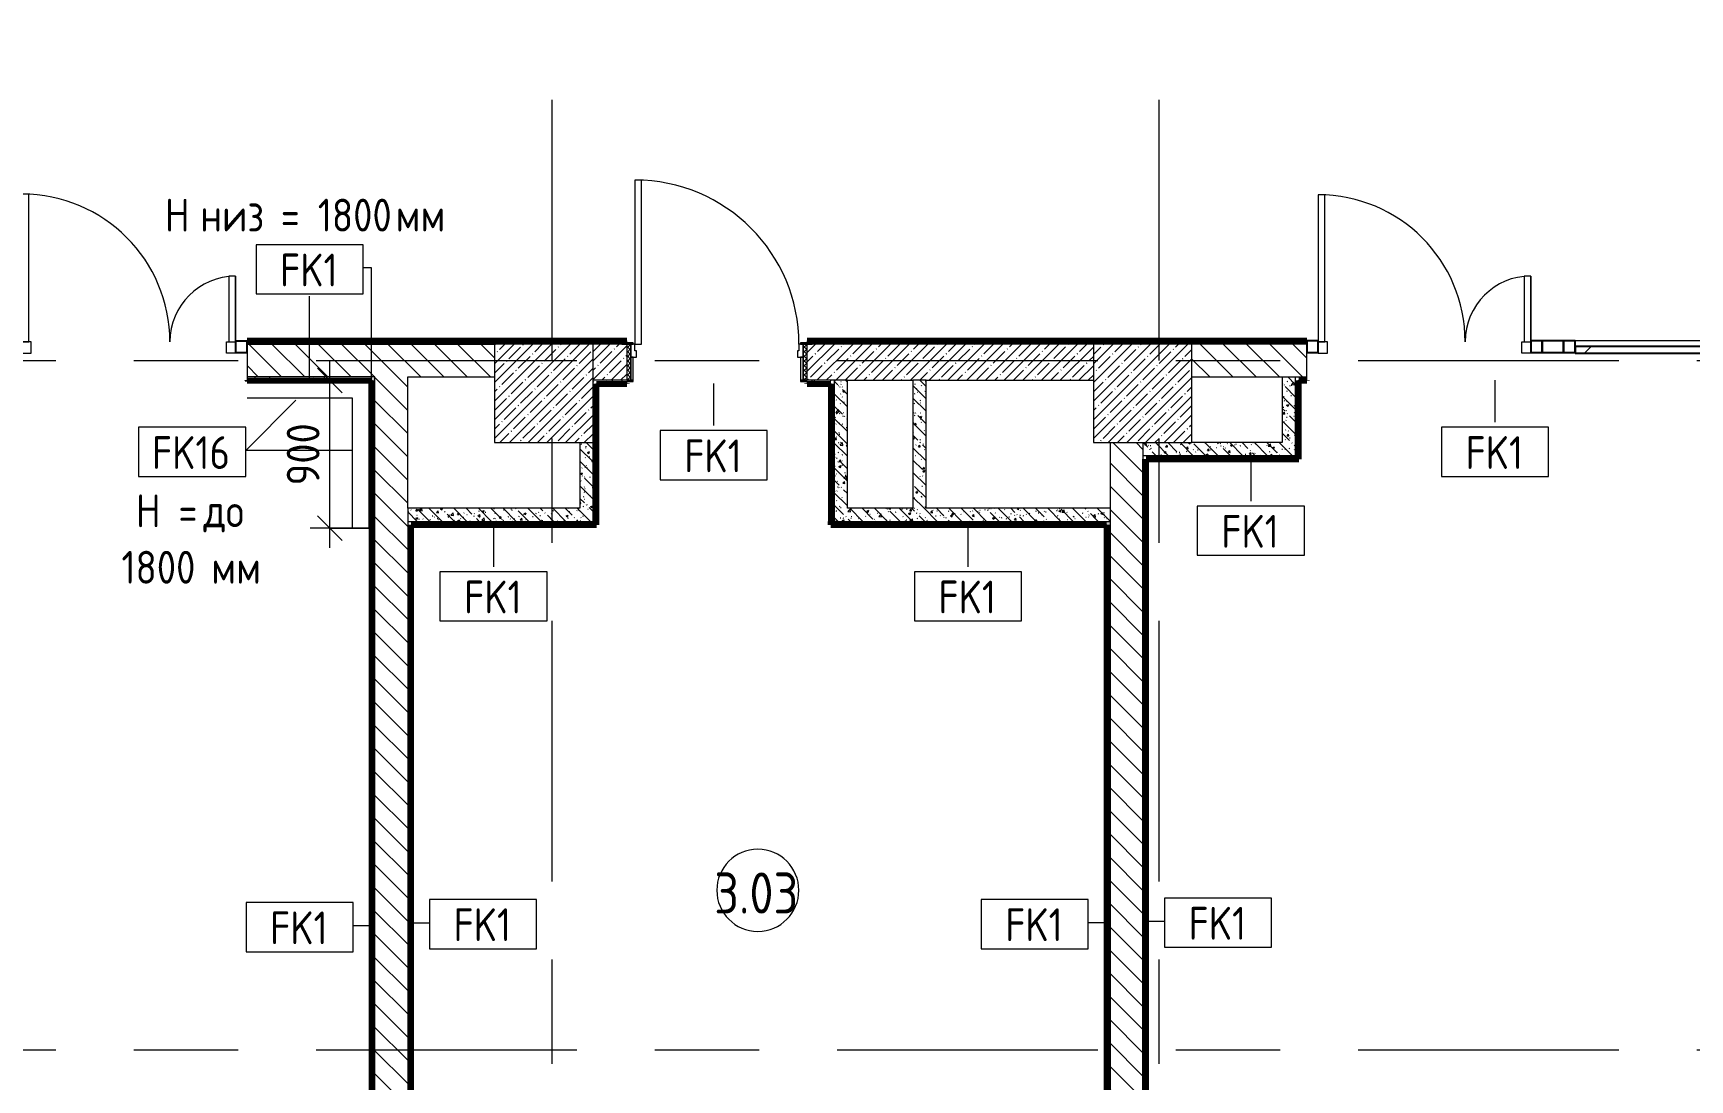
# Model space of a CAD drawing. Header units: millimetres. Extents: x -5426 to 189269, y -8553 to 29000.
# Drawn here: x 22747 to 32844, y 3417 to 9795 of the extents above; entities that cross this region are included whole.
import ezdxf

# ---------------------------------------------------------------- set-up
doc = ezdxf.new("R2010")
doc.units = ezdxf.units.MM
doc.linetypes.add('Осевая', pattern=[3175, 635, -476.25, 1587.5, -476.25])
for name, color, linetype, lineweight in [('A-ANNO-DIMS', 7, 'Continuous', 9), ('A-ANNO-DIMS-100', 7, 'Continuous', 9), ('A-AREA-IDEN', 7, 'Continuous', 9), ('A-DETL-2', 7, 'Continuous', 13), ('A-DETL-GENF', 7, 'Continuous', 9), ('A-DOOR', 7, 'Continuous', 9), ('A-DOOR-1', 7, 'Continuous', 13), ('A-DOOR-FRAM', 7, 'Continuous', 13), ('A-DOOR-FRAM-1', 7, 'Continuous', 9), ('A-GLAZ-CURT', 7, 'Continuous', 9), ('A-GLAZ-CURT-1', 7, 'Continuous', 25), ('A-GLAZ-CWMG', 7, 'Continuous', 9), ('A-GLAZ-CWMG-1', 7, 'Continuous', 25), ('A-WALL', 7, 'Continuous', 9), ('A-WALL-IDEN', 7, 'Continuous', 9), ('I-WALL', 7, 'Continuous', 9), ('S-COLS', 7, 'Continuous', 9), ('Оси-2', 7, 'Осевая', 9)]:
    doc.layers.add(name, color=color, linetype=linetype, lineweight=lineweight)
for name, color, linetype, lineweight, true_color in [('A-WALL-3', 7, 'Continuous', 9, 0xff80c0), ('G-ANNO-TEXT-1', 7, 'Continuous', 9, 0x3c3c3c), ('I-WALL-18', 1, 'Continuous', 53, 0xff0000), ('I-WALL-2', 1, 'Continuous', 9, 0xff0000), ('I-WALL-3', 7, 'Continuous', 9, 0xc0c0c0), ('I-WALL-6', 7, 'Continuous', 80, 0xff80c0)]:
    doc.layers.add(name, color=color, linetype=linetype, lineweight=lineweight, true_color=true_color)
doc.styles.add('GOST Common', font='GOST_Common.ttf', dxfattribs={"width": 0.9, "height": 250})
doc.styles.add('GOST Common_1', font='GOST_Common.ttf', dxfattribs={"width": 0.9, "height": 200})
doc.styles.add('ISOCPEUR_1', font='isocpeur.ttf', dxfattribs={"width": 0.9, "height": 200})
doc.dimstyles.new('ISO-2_0_0_9К_Средний_округл2', dxfattribs={"dimscale": 304.8, "dimtxt": 199.196235, "dimasz": 0.492126, "dimexe": 0.393701, "dimexo": 0, "dimgap": 0, "dimtad": 1, "dimdec": 0, "dimrnd": 10, "dimzin": 0, "dimdsep": 46, "dimtxsty": 'ISOCPEUR_1', "dimblk1": 'OBLIQUE', "dimblk2": 'OBLIQUE', "dimsah": 1, "dimcen": 0.09, "dimdle": 0.393701, "dimazin": 0, "dimtfac": 1, "dimtdec": 4, "dimtix": 1, "dimtmove": 0, "dimatfit": 3, "dimfxl": 1, "dimtvp": 1, "dimtolj": 1, "dimtzin": 0, "dimarcsym": 2})
pattern_1 = [(135, (0, 0), (-70.71068, -70.71068), [])]
pattern_2 = [(135, (0, 0), (-75.43415, -75.43415), [106.68, -17.78, 3.556, -17.78]), (135, (0, 75.39), (-75.43415, -75.43415), []), (50, (0, 0), (127.5292, -11.15758), [13.335, -146.685]), (355, (0, 0), (-24.66966, 133.74), [10.668, -117.348]), (100.451, (10.63, -0.93), (102.85973, 122.5818), [11.333, -124.663]), (46.184, (0, 35.56), (189.75516, -29.4304), [20.003, -220.028]), (96.636, (15.81, 33.1), (166.1822, 173.1996), [17, -186.995]), (351.184, (0, 35.56), (166.1839, 173.1976), [16.002, -176.022]), (21, (17.78, 26.67), (106.13027, -71.58603), [13.335, -146.685]), (326, (17.78, 26.67), (43.2619, 128.93175), [10.668, -117.348]), (71.451, (26.62, 20.7), (149.39198, 57.34505), [11.333, -124.663]), (37.5, (0, 0), (2.16223, 59.18836), [3.353, -112.573, 3.353, -115.773, -117.792]), (37.5, (0, 0), (2.16223, 59.18836), [-235.052, 3.353, -114.44]), (7.5, (0, 0), (46.77386, 70.12615), [3.353, -64.567, 3.353, -109.906, -44.894]), (7.5, (0, 0), (46.77386, 70.12615), [-181.178, 3.353, -41.542]), (327.5, (-39.65, 0), (94.91367, -4.01009), [3.353, -41.097, 3.353, -135.331, -184.023]), (327.5, (-39.65, 0), (94.91367, -4.01009), [-183.134, 3.353, -180.67]), (317.5, (-57.43, 0), (103.69057, 17.79882), [3.353, -54.432, 3.353, -88.748, -130.683]), (317.5, (-57.43, 0), (103.69057, 17.79882), [-149.885, 3.353, -127.33])]
pattern_3 = [(0, (0, 0), (121.92, 30.48), [10.058, -81.382, 10.058, -81.382, -487.68]), (0, (0, 0), (121.92, 30.48), [-182.88, 10.058, -172.822, 10.058, -81.382, -213.36]), (0, (0, 0), (121.92, 30.48), [-457.2, 10.058, -50.902, 10.058, -142.342]), (120, (45.72, 15.24), (-87.356454, 90.345817), [10.058, -81.382, 10.058, -81.382, -487.68]), (120, (45.72, 15.24), (-87.356454, 90.345817), [-182.88, 10.058, -172.822, 10.058, -81.382, -213.36]), (120, (45.72, 15.24), (-87.356454, 90.345817), [-457.2, 10.058, -50.902, 10.058, -142.342]), (240, (60.96, 76.2), (-34.563546, -120.825817), [10.058, -81.382, 10.058, -81.382, -487.68]), (240, (60.96, 76.2), (-34.563546, -120.825817), [-182.88, 10.058, -172.822, 10.058, -81.382, -213.36]), (240, (60.96, 76.2), (-34.563546, -120.825817), [-457.2, 10.058, -50.902, 10.058, -142.342])]

# ---------------------------------------------------------------- blocks, each defined once
blk = doc.blocks.new('BSC_Колонна _Прямоугольная - 600х600-23286269-План отделки стен 3 этажа в осях 1-12')
at = {"layer": 'S-COLS'}
h = blk.add_hatch(dxfattribs=at)
h.set_pattern_fill('FP_1', color=256, style=0, pattern_type=2)
h.set_pattern_definition([(45, (-29509.74, -7600), (-57.02463, 57.02463), []), (45, (-29452.72, -7600), (-57.02463, 57.02463), [100.806, -20.161, 3.353, -16.808])])
h.paths.add_polyline_path([(-300, -300), (300, -300), (300, 300), (-300, 300)])
for p, q in [((300, 300), (-300, 300)), ((-300, 300), (-300, -300)), ((300, -300), (300, 300)), ((-300, -300), (300, -300))]:
    blk.add_line(p, q, dxfattribs=at)
blk = doc.blocks.new('BSC_Колонна _Прямоугольная - 600х600-V5-План отделки стен 3 этажа в осях 1-12')
at = {"layer": 'S-COLS'}
h = blk.add_hatch(dxfattribs=at)
h.set_pattern_fill('FP_7', color=256, style=0, pattern_type=2)
h.set_pattern_definition([(45, (-25860, -7600), (-57.02463, 57.02463), []), (45, (-25802.975, -7600), (-57.02463, 57.02463), [100.806, -20.161, 3.353, -16.808])])
h.paths.add_polyline_path([(-300, -300), (300, -300), (300, 300), (-300, 300)])
for p, q in [((300, 300), (-300, 300)), ((-300, 300), (-300, -300)), ((300, -300), (300, 300)), ((-300, -300), (300, -300))]:
    blk.add_line(p, q, dxfattribs=at)
blk = doc.blocks.new('110_Дверь_СКБ_1Ст_Внутренняя1 - Д-4_п__1100x2100h_административные помещения-32218723-План отделки стен 3 этажа в осях 1-12')
at = {"layer": 'A-DOOR'}
h = blk.add_hatch(dxfattribs=at)
h.set_pattern_fill('FP_40', color=256, style=0, pattern_type=2)
h.set_pattern_definition([(135, (1751.41, 174.685), (-14.14214, -14.14214), []), (225, (1751.41, 174.685), (14.14214, -14.14214), [])])
h.paths.add_polyline_path([(562.5, -110), (562.5, 110), (537.5, 110), (537.5, -110)])
at = {"layer": 'A-DOOR-FRAM-1'}
h = blk.add_hatch(dxfattribs=at)
h.set_pattern_fill('FP_41', color=256, style=0, pattern_type=2)
h.set_pattern_definition([(45, (-371.384, 174.685), (-14.1421, 14.1421), []), (135, (-371.384, 174.685), (-14.1421, -14.1421), [])])
h.paths.add_polyline_path([(-512.5, -110), (-512.5, 110), (-537.5, 110), (-537.5, -110)])
at = {"layer": 'A-DOOR'}
blk.add_arc((-487.5, 110), 1000, 360, 90, dxfattribs=at)
at = {"layer": 'A-DOOR-1'}
for p, q in [((-487.5, 1110), (-487.5, 110)), ((-447.5, 1110), (-487.5, 1110)), ((-447.5, 110), (-447.5, 1110)), ((-487.5, 110), (-447.5, 110))]:
    blk.add_line(p, q, dxfattribs=at)
at = {"layer": 'A-DOOR-FRAM'}
for p, q in [((-497.5, 118), (-567.5, 118)), ((-567.5, 118), (-567.5, 110)), ((-567.5, 110), (-497.5, 110)), ((-512.5, 110), (-537.5, 110)), ((-537.5, 110), (-537.5, -110)), ((-487.5, 110), (-512.5, 110)), ((-512.5, 110), (-512.5, 30)), ((-512.5, -110), (-512.5, 110)), ((-497.5, 110), (-512.5, 110)), ((-512.5, 110), (-512.5, 109)), ((-512.5, 109), (-497.5, 109)), ((-497.5, 110), (-497.5, 118)), ((-497.5, 109), (-497.5, 110)), ((-487.5, 70), (-487.5, 110)), ((512.5, 110), (512.5, 70)), ((537.5, 110), (512.5, 110)), ((592.5, 118), (522.5, 118)), ((522.5, 118), (522.5, 110)), ((537.5, 110), (522.5, 110)), ((522.5, 110), (522.5, 109)), ((522.5, 110), (592.5, 110)), ((522.5, 109), (537.5, 109)), ((537.5, 30), (537.5, 110)), ((562.5, 110), (537.5, 110)), ((537.5, 110), (537.5, -110)), ((537.5, 109), (537.5, 110)), ((562.5, -110), (562.5, 110)), ((592.5, 110), (592.5, 118)), ((-512.5, 30), (-477.5, 30)), ((-497.5, 30), (-512.5, 30)), ((-512.5, 30), (-512.5, -110)), ((-497.5, -110), (-497.5, 30)), ((-477.5, 70), (-487.5, 70)), ((-477.5, 30), (-477.5, 70)), ((512.5, 70), (502.5, 70)), ((502.5, 70), (502.5, 30)), ((502.5, 30), (537.5, 30)), ((537.5, 30), (522.5, 30)), ((522.5, 30), (522.5, -110)), ((537.5, -110), (537.5, 30)), ((-497.5, -110), (-567.5, -110)), ((-567.5, -110), (-567.5, -118)), ((-567.5, -118), (-497.5, -118)), ((-537.5, -110), (-512.5, -110)), ((-512.5, -110), (-497.5, -110)), ((-497.5, -118), (-497.5, -110)), ((522.5, -110), (537.5, -110)), ((592.5, -110), (522.5, -110)), ((522.5, -110), (522.5, -118)), ((522.5, -118), (592.5, -118)), ((537.5, -110), (562.5, -110)), ((592.5, -118), (592.5, -110))]:
    blk.add_line(p, q, dxfattribs=at)
blk = doc.blocks.new('Дверь_Витражная_остекление_ - ДВН_ДАО_Главный вход_1200 в свету-31742133-План отделки стен 3 этажа в осях 1-12')
at = {"layer": 'A-DETL-GENF'}
for p, q in [((-607.5, 925), (-647.5, 925)), ((-647.5, 925), (-647.5, 35)), ((-607.5, 30), (-607.5, 925)), ((647.5, 430), (607.5, 430)), ((607.5, 430), (607.5, 30)), ((647.5, 35), (647.5, 430)), ((-647.5, 30), (-607.5, 30)), ((-592.5, 30), (-647.5, 30)), ((-592.5, -40), (-592.5, 30)), ((592.5, -40), (592.5, 30)), ((592.5, 30), (647.5, 30)), ((607.5, 30), (647.5, 30)), ((-647.5, -35), (-647.5, -40)), ((-647.5, -40), (-592.5, -40)), ((647.5, -40), (592.5, -40)), ((647.5, -35), (647.5, -40))]:
    blk.add_line(p, q, dxfattribs=at)
at = {"layer": 'A-DOOR'}
for p, q in [((-647.5, 925), (-647.5, 35)), ((647.5, 430), (647.5, 35))]:
    blk.add_line(p, q, dxfattribs=at)
for centre, radius, start, end in [((-647.5, 30), 895, 360, 90), ((647.5, 30), 400, 90, 180)]:
    blk.add_arc(centre, radius, start, end, dxfattribs=at)
blk = doc.blocks.new('Системная панель - Стемалит - 40мм-32257327-План отделки стен 3 этажа в осях 1-12')
at = {"layer": 'A-GLAZ-CURT-1'}
for p, q in [((65, 35), (-65, 35)), ((-65, 35), (-65, -35)), ((65, -35), (65, 35)), ((-65, -35), (65, -35))]:
    blk.add_line(p, q, dxfattribs=at)
blk = doc.blocks.new('Прямоугольный импост - 50 x 70 мм-31687886-План отделки стен 3 этажа в осях 1-12')
at = {"layer": 'A-GLAZ-CWMG-1'}
for p, q in [((-35, 35), (35, 35)), ((-35, -35), (-35, 35)), ((35, 35), (35, -35)), ((35, -35), (-35, -35))]:
    blk.add_line(p, q, dxfattribs=at)
blk = doc.blocks.new('Прямоугольный импост - 50 x 70 мм-31701779-План отделки стен 3 этажа в осях 1-12')
at = {"layer": 'A-GLAZ-CWMG-1'}
for p, q in [((0, 35), (-70, 35)), ((-70, 35), (-70, -35)), ((0, -35), (0, 35)), ((-70, -35), (0, -35))]:
    blk.add_line(p, q, dxfattribs=at)
blk = doc.blocks.new('Системная панель - Стекло - 40мм-32257331-План отделки стен 3 этажа в осях 1-12')
at = {"layer": 'A-GLAZ-CURT'}
h = blk.add_hatch(dxfattribs=at)
h.set_pattern_fill('FP_42', color=256, style=0, pattern_type=2)
h.set_pattern_definition([(45, (-32642.5, -7785), (-282.8427, 282.8427), [200, -600]), (45, (-32842.5, -7885), (-282.8427, 282.8427), [600, -200]), (45, (-32442.5, -7985), (-282.8427, 282.8427), [200, -600])])
h.paths.add_polyline_path([(397.5, -40), (397.5, 0), (-397.5, 0), (-397.5, -40)])
at = {"layer": 'A-GLAZ-CURT-1'}
for p, q in [((397.5, 0), (-397.5, 0)), ((-397.5, 0), (-397.5, -40)), ((397.5, -40), (397.5, 0)), ((-397.5, -40), (397.5, -40))]:
    blk.add_line(p, q, dxfattribs=at)
blk = doc.blocks.new('Прямоугольный импост - 50 x 70 мм-31702100-План отделки стен 3 этажа в осях 1-12')
at = {"layer": 'A-GLAZ-CWMG-1'}
for p, q in [((-35, 35), (35, 35)), ((-35, -35), (-35, 35)), ((35, 35), (35, -35)), ((35, -35), (-35, -35))]:
    blk.add_line(p, q, dxfattribs=at)
blk = doc.blocks.new('Прямоугольный импост - 50 x 70 мм-31720914-План отделки стен 3 этажа в осях 1-12')
at = {"layer": 'A-GLAZ-CWMG'}
blk.add_line((32940, 7920), (32145, 7920), dxfattribs=at)
blk = doc.blocks.new('Прямоугольный импост - 50 x 70 мм-31927764-План отделки стен 3 этажа в осях 1-12')
at = {"layer": 'A-GLAZ-CWMG-1'}
for p, q in [((-70, 35), (0, 35)), ((-70, -35), (-70, 35)), ((0, 35), (0, -35)), ((0, -35), (-70, -35))]:
    blk.add_line(p, q, dxfattribs=at)
blk = doc.blocks.new('Дверь_Витражная_остекление_ - ДВН_ДАО_Главный вход_1200 в свету Д-22 _п_-31928779-План отделки стен 3 этажа в осях 1-12')
at = {"layer": 'A-DETL-GENF'}
for p, q in [((-610, 930), (-650, 930)), ((-650, 930), (-650, 35)), ((-610, 30), (-610, 930)), ((650, 430), (610, 430)), ((610, 430), (610, 30)), ((650, 35), (650, 430)), ((-650, 30), (-610, 30)), ((-595, 30), (-650, 30)), ((-595, -40), (-595, 30)), ((595, -40), (595, 30)), ((595, 30), (650, 30)), ((610, 30), (650, 30)), ((-650, -35), (-650, -40)), ((-650, -40), (-595, -40)), ((650, -40), (595, -40)), ((650, -35), (650, -40))]:
    blk.add_line(p, q, dxfattribs=at)
at = {"layer": 'A-DOOR'}
for p, q in [((-650, 930), (-650, 35)), ((650, 430), (650, 35))]:
    blk.add_line(p, q, dxfattribs=at)
for centre, radius, start, end in [((-650, 30), 900, 360, 90), ((650, 30), 400, 90, 180)]:
    blk.add_arc(centre, radius, start, end, dxfattribs=at)
blk = doc.blocks.new('Марка_Помещения - Номер-25198446-План отделки стен 3 этажа в осях 1-12')
at = {"layer": 'A-AREA-IDEN'}
for start, end in [(360, 180), (180, 360)]:
    blk.add_arc((0, 0), 2.5, start, end, dxfattribs=at)
blk = doc.blocks.new('М_стена_0001 - Типоразмер_без рамки-25382661-План отделки стен 3 этажа в осях 1-12')
at = {"layer": 'A-WALL-IDEN'}
for p, q in [((3.26, 1.52), (-3.27, 1.52)), ((-3.27, 1.52), (-3.27, -1.48)), ((3.26, -1.48), (3.26, 1.52)), ((-3.27, -1.48), (3.26, -1.48))]:
    blk.add_line(p, q, dxfattribs=at)
blk = doc.blocks.new('DIMBLOCK26-План отделки стен 3 этажа в осях 1-12')
at = {"layer": 'A-ANNO-DIMS-100'}
for p, q in [((24555, 6659), (24555, 7799)), ((24448, 7679), (24675, 7679)), ((24555, 7679), (24448, 7679)), ((24803, 6779), (24435, 6779)), ((24555, 6779), (24803, 6779))]:
    blk.add_line(p, q, dxfattribs=at)
at = {"layer": 'A-ANNO-DIMS-100', "lineweight": 20}
for p, q in [((24555, 7679), (24480, 7754)), ((24555, 7679), (24630, 7604)), ((24555, 6779), (24480, 6854)), ((24555, 6779), (24630, 6704))]:
    blk.add_line(p, q, dxfattribs=at)
at = {"layer": 'A-ANNO-DIMS-100', "color": 0, "insert": (24293, 7039), "char_height": 200, "width": 455.09, "attachment_point": 1, "rotation": 90, "line_spacing_factor": 1.149209, "style": 'ISOCPEUR_1'}
blk.add_mtext('900', dxfattribs=at)
blk = doc.blocks.new('_Oblique')
at = {"color": 0, "linetype": 'ByBlock', "lineweight": -2}
blk.add_line((-0.5, -0.5), (0.5, 0.5), dxfattribs=at)

msp = doc.modelspace()

# ---------------------------------------------------------------- hatches: boundary and pattern name
at = {"layer": 'I-WALL'}
h = msp.add_hatch(dxfattribs=at)
h.set_pattern_fill('FP_36', color=256, style=0, pattern_type=2)
h.set_pattern_definition(pattern_3)
h.paths.add_polyline_path([(37990, 7900), (38490, 7900), (38490, 7920), (33010, 7920), (33010, 7900), (37885.8, 7900)])
h.paths.add_polyline_path([(30510, 7900), (30510, 7920), (27465, 7920), (27465, 7908), (27495, 7908), (27495, 7900), (29809.7, 7900)])
h.paths.add_polyline_path([(26160, 7900), (26335, 7900.3), (26335, 7908), (26365, 7908), (26365, 7920), (24051, 7920), (24051, 7900), (25560, 7900)])
h.paths.add_polyline_path([(20609.5, 7900), (22611, 7900), (22611, 7920), (15009.3, 7920), (15009.3, 7900), (19409.5, 7900)])
h.paths.add_polyline_path([(10117.8, 7900), (13569.3, 7900), (13569.3, 7920), (6530, 7920), (6530, 7900), (8260, 7900)])
h.paths.add_polyline_path([(3340, 7900), (4030, 7900), (4030, 7920), (3285, 7920), (3285, 7908), (3340, 7908)])
h.paths.add_polyline_path([(1830, 7900), (1830, 7908), (1885, 7908), (1885, 7920), (1250, 7920), (1250, 7900), (1348.9, 7900)])
h = msp.add_hatch(dxfattribs=at)
h.set_pattern_fill('FP_10', color=256, style=0, pattern_type=2)
h.set_pattern_definition(pattern_1)
h.paths.add_polyline_path([(24051, 7700), (25560, 7700), (25560, 7900), (24051, 7900)])
h.paths.add_polyline_path([(22611, 7700), (22611, 7900), (22520, 7900), (22520, 7700)])
h = msp.add_hatch(dxfattribs=at)
h.set_pattern_fill('FP_12', color=256, style=0, pattern_type=2)
h.set_pattern_definition([(45, (0, 0), (-57.02463, 57.02463), []), (45, (57.025, 0), (-57.02463, 57.02463), [100.806, -20.161, 3.353, -16.808])])
h.paths.add_polyline_path([(28109.7, 7680), (29209.7, 7680), (29209.7, 7900), (27465, 7900), (27465, 7680), (27709.7, 7680)])
h.paths.add_polyline_path([(26180, 7680), (26365, 7680), (26365, 7900), (26160, 7900), (26160, 7680)])
h = msp.add_hatch(dxfattribs=at)
h.set_pattern_fill('FP_10', color=256, style=0, pattern_type=2)
h.set_pattern_definition(pattern_1)
h.paths.add_polyline_path([(37190, 7700), (37990, 7700), (37990, 7900), (36010, 7900), (36010, 7830), (34810, 7830), (34810, 7900), (33610, 7900), (33610, 7700), (36424.3, 7700)])
h.paths.add_polyline_path([(38540, 7700), (38540, 7899), (38490, 7899), (38490, 7700)])
h.paths.add_polyline_path([(29809.7, 7700), (30510, 7700), (30510, 7900), (29809.7, 7900), (29809.7, 7857.2)])
h = msp.add_hatch(dxfattribs=at)
h.set_pattern_fill('FP_36', color=256, style=0, pattern_type=2)
h.set_pattern_definition(pattern_3)
h.paths.add_polyline_path([(22530, 7680), (22611, 7680), (22611, 7700), (22510, 7700), (22510, 7680)])
h.paths.add_polyline_path([(24810.7, 7680), (24810.7, 7700), (24051, 7700), (24051, 7680), (24809.7, 7680)])
h = msp.add_hatch(dxfattribs=at)
h.set_pattern_fill('FP_36', color=256, style=0, pattern_type=2)
h.set_pattern_definition(pattern_3)
h.paths.add_polyline_path([(24830.7, 400), (24830.7, 7700), (24810.7, 7700), (24810.7, 400)])
h = msp.add_hatch(dxfattribs=at)
h.set_pattern_fill('FP_10', color=256, style=0, pattern_type=2)
h.set_pattern_definition(pattern_1)
h.paths.add_polyline_path([(24830.7, 100), (25030.7, 100), (25030.7, 7700), (24830.7, 7700), (24830.7, 140)])
h = msp.add_hatch(dxfattribs=at)
h.set_pattern_fill('FP_36', color=256, style=0, pattern_type=2)
h.set_pattern_definition(pattern_3)
h.paths.add_polyline_path([(26160, 6800), (26180, 6800), (26180, 7680), (26160, 7680), (26160, 6820)])
h = msp.add_hatch(dxfattribs=at)
h.set_pattern_fill('FP_36', color=256, style=0, pattern_type=2)
h.set_pattern_definition(pattern_3)
h.paths.add_polyline_path([(26365, 7660), (26365, 7672), (26335, 7672), (26335, 7680), (26180, 7680), (26181, 7660), (26335, 7660)])
h.paths.add_polyline_path([(27609.7, 7660), (27609.7, 7680), (27495, 7680), (27495, 7672), (27465, 7672), (27465, 7660), (27608.7, 7660)])
h = msp.add_hatch(dxfattribs=at)
h.set_pattern_fill('FP_36', color=256, style=0, pattern_type=2)
h.set_pattern_definition(pattern_3)
h.paths.add_polyline_path([(27609.7, 6820), (27629.7, 6820), (27629.7, 7680), (27609.7, 7680), (27609.7, 6953.3)])
h = msp.add_hatch(dxfattribs=at)
h.set_pattern_fill('FP_19', color=256, style=0, pattern_type=2)
h.set_pattern_definition(pattern_2)
h.paths.add_polyline_path([(27655.5, 6820), (27709.7, 6820), (27709.7, 7680), (27629.7, 7680), (27629.7, 6820)])
h = msp.add_hatch(dxfattribs=at)
h.set_pattern_fill('FP_19', color=256, style=0, pattern_type=2)
h.set_pattern_definition(pattern_2)
h.paths.add_polyline_path([(28189.7, 6900), (28189.7, 7680), (28109.7, 7680), (28109.7, 6900)])
h = msp.add_hatch(dxfattribs=at)
h.set_pattern_fill('FP_19', color=256, style=0, pattern_type=2)
h.set_pattern_definition(pattern_2)
h.paths.add_polyline_path([(30359.7, 7300), (30439.7, 7300), (30439.7, 7700), (30359.7, 7700)])
h = msp.add_hatch(dxfattribs=at)
h.set_pattern_fill('FP_36', color=256, style=0, pattern_type=2)
h.set_pattern_definition(pattern_3)
h.paths.add_polyline_path([(30459.7, 7300), (30459.7, 7700), (30439.7, 7700), (30439.7, 7300)])
h = msp.add_hatch(dxfattribs=at)
h.set_pattern_fill('FP_36', color=256, style=0, pattern_type=2)
h.set_pattern_definition(pattern_3)
h.paths.add_polyline_path([(30460.7, 7680), (30510, 7680), (30510, 7700), (30459.7, 7700), (30459.7, 7680)])
h = msp.add_hatch(dxfattribs=at)
h.set_pattern_fill('FP_19', color=256, style=0, pattern_type=2)
h.set_pattern_definition(pattern_2)
h.paths.add_polyline_path([(26160, 6820), (26160, 7300), (26080, 7300), (26080, 6820)])
h = msp.add_hatch(dxfattribs=at)
h.set_pattern_fill('FP_10', color=256, style=0, pattern_type=2)
h.set_pattern_definition(pattern_1)
h.paths.add_polyline_path([(29310.7, 500), (29510.7, 500), (29510.7, 7300), (29310.7, 7300), (29310.7, 520)])
h = msp.add_hatch(dxfattribs=at)
h.set_pattern_fill('FP_19', color=256, style=0, pattern_type=2)
h.set_pattern_definition(pattern_2)
h.paths.add_polyline_path([(30439.7, 7220), (30439.7, 7300), (29510.7, 7300), (29510.7, 7220), (29809.7, 7220)])
h = msp.add_hatch(dxfattribs=at)
h.set_pattern_fill('FP_36', color=256, style=0, pattern_type=2)
h.set_pattern_definition(pattern_3)
h.paths.add_polyline_path([(29530.7, 7200), (30449.7, 7200), (30449.7, 7220), (29510.7, 7220), (29510.7, 7200)])
h = msp.add_hatch(dxfattribs=at)
h.set_pattern_fill('FP_36', color=256, style=0, pattern_type=2)
h.set_pattern_definition(pattern_3)
h.paths.add_polyline_path([(29530.7, 500), (29530.7, 7200), (29510.7, 7200), (29510.7, 500), (29517.4, 500)])
h = msp.add_hatch(dxfattribs=at)
h.set_pattern_fill('FP_19', color=256, style=0, pattern_type=2)
h.set_pattern_definition(pattern_2)
h.paths.add_polyline_path([(25030.7, 6820), (26080, 6820), (26080, 6900), (25030.7, 6900)])
h = msp.add_hatch(dxfattribs=at)
h.set_pattern_fill('FP_19', color=256, style=0, pattern_type=2)
h.set_pattern_definition(pattern_2)
h.paths.add_polyline_path([(27709.7, 6820), (29310.7, 6820), (29310.7, 6900), (27709.7, 6900)])
h = msp.add_hatch(dxfattribs=at)
h.set_pattern_fill('FP_36', color=256, style=0, pattern_type=2)
h.set_pattern_definition(pattern_3)
h.paths.add_polyline_path([(25050.7, 6800), (26160, 6800), (26160, 6820), (25030.7, 6820), (25030.7, 6800)])
h = msp.add_hatch(dxfattribs=at)
h.set_pattern_fill('FP_36', color=256, style=0, pattern_type=2)
h.set_pattern_definition(pattern_3)
h.paths.add_polyline_path([(25030.7, 100), (25050.7, 100), (25050.7, 6800), (25030.7, 6800), (25030.7, 261.2)])
h = msp.add_hatch(dxfattribs=at)
h.set_pattern_fill('FP_36', color=256, style=0, pattern_type=2)
h.set_pattern_definition(pattern_3)
h.paths.add_polyline_path([(29289.7, 6800), (29290.7, 6800), (29290.7, 6820), (27609.7, 6820), (27609.7, 6800), (27655.5, 6800)])
h = msp.add_hatch(dxfattribs=at)
h.set_pattern_fill('FP_36', color=256, style=0, pattern_type=2)
h.set_pattern_definition(pattern_3)
h.paths.add_polyline_path([(29290.7, 520), (29310.7, 520), (29310.7, 6820), (29290.7, 6820), (29290.7, 521)])
at = {"layer": 'I-WALL-2'}
for points in [[(24802.7, 7672), (24802.7, 7680), (24051, 7680), (24051, 7672), (24732.5, 7672)], [(24802.7, 6779), (24810.7, 6779), (24809.7, 7680), (24802.7, 7680), (24802.7, 6953.3)]]:
    msp.add_hatch(color=256, dxfattribs=at).paths.add_polyline_path(points)

# ---------------------------------------------------------------- linework, layer by layer
at = {"layer": 'A-DETL-2'}
for p, q in [((24051, 7572), (24691, 7572)), ((24691, 7572), (24691, 6779))]:
    msp.add_line(p, q, dxfattribs=at)
at = {"layer": 'A-WALL'}
for p, q in [((24830.7, 7700), (24051, 7700)), ((24809.7, 7680), (24810.7, 7680)), ((24810.7, 7680), (24810.7, 400)), ((26335, 7680), (26160, 7680)), ((27709.7, 7680), (27495, 7680)), ((28189.7, 7680), (28109.7, 7680)), ((30359.7, 7700), (30510, 7700)), ((30459.7, 7300), (30459.7, 7680)), ((30459.7, 7680), (30460.7, 7680)), ((26180, 6800), (26180, 7660)), ((26180, 7660), (26181, 7660)), ((27608.7, 7660), (27609.7, 7660)), ((27609.7, 7660), (27609.7, 6820)), ((29510.7, 7300), (29510.7, 7200)), ((29530.7, 7200), (30449.7, 7200)), ((29530.7, 7199), (29530.7, 7200)), ((25030.7, 6900), (25030.7, 100)), ((29310.7, 6900), (29310.7, 500)), ((25050.7, 6799), (25050.7, 6800)), ((27609.7, 6800), (29290.7, 6800)), ((27709.7, 6820), (29310.7, 6820)), ((29290.7, 6800), (29290.7, 520))]:
    msp.add_line(p, q, dxfattribs=at)
at = {"layer": 'A-WALL-3'}
for p, q in [((24809.7, 7680), (24051, 7680)), ((30510, 7680), (30460.7, 7680)), ((26365, 7660), (26181, 7660)), ((27608.7, 7660), (27465, 7660)), ((29530.7, 7199), (29530.7, 520)), ((25050.7, 6799), (25050.7, 400))]:
    msp.add_line(p, q, dxfattribs=at)
at = {"layer": 'A-WALL-IDEN'}
for p, q in [((24809.5, 8364.1), (24758.6, 8364.1)), ((24809.5, 7610.2), (24809.5, 8364.1)), ((24432, 7679.5), (24432, 8192.1)), ((31656.5, 7679.5), (31656.5, 7423.7)), ((26894.9, 7659.5), (26894.9, 7403.7)), ((24348.2, 7558.4), (24042.9, 7251.7)), ((24693.9, 7251.7), (24042.9, 7251.7)), ((30168, 7199.5), (30168, 6943.7)), ((25553.3, 6799.5), (25553.3, 6543.7)), ((28444.4, 6799.5), (28444.4, 6543.7)), ((24810.2, 4355.9), (24697.7, 4355.9)), ((25051.2, 4374.8), (25162.2, 4374.8)), ((29290.2, 4374.8), (29177.7, 4374.8)), ((29531.2, 4383.5), (29642.2, 4383.5))]:
    msp.add_line(p, q, dxfattribs=at)
at = {"layer": 'I-WALL-18'}
for p, q in [((24051, 7672), (24051, 7679)), ((24802.7, 7672), (24051, 7672)), ((24802.7, 6779), (24802.7, 7672)), ((24802.7, 6779), (24809.7, 6779))]:
    msp.add_line(p, q, dxfattribs=at)
at = {"layer": 'I-WALL-3'}
for p, q in [((24051, 7920), (24051, 7680)), ((24051, 7900), (25560, 7900)), ((26335, 7900), (26160, 7900)), ((26365, 7908), (26365, 7920)), ((27465, 7920), (27465, 7908)), ((29209.7, 7900), (27495, 7900)), ((30510, 7900), (29809.7, 7900)), ((30510, 7680), (30510, 7920)), ((24830.7, 140), (24830.7, 7700)), ((25030.7, 6900), (25030.7, 7700)), ((25030.7, 7700), (25560, 7700)), ((27629.7, 7680), (27629.7, 6820)), ((27709.7, 7680), (28109.7, 7680)), ((27709.7, 6900), (27709.7, 7680)), ((28109.7, 7680), (28109.7, 6900)), ((28189.7, 7680), (29209.7, 7680)), ((28189.7, 6900), (28189.7, 7680)), ((29809.7, 7700), (30359.7, 7700)), ((30359.7, 7700), (30359.7, 7300)), ((30439.7, 7700), (30439.7, 7220)), ((26365, 7660), (26365, 7672)), ((27465, 7672), (27465, 7660)), ((26080, 7300), (26080, 6900)), ((26160, 6820), (26160, 7300)), ((29310.7, 7300), (29310.7, 6900)), ((30359.7, 7300), (29809.7, 7300)), ((30439.7, 7300), (30459.7, 7300)), ((30449.7, 7220), (29510.7, 7220)), ((29510.7, 500), (29510.7, 7200)), ((30449.7, 7200), (30449.7, 7220)), ((26080, 6900), (25030.7, 6900)), ((28109.7, 6900), (27709.7, 6900)), ((29310.7, 6900), (28189.7, 6900)), ((25030.7, 6820), (26160, 6820)), ((27629.7, 6820), (27709.7, 6820))]:
    msp.add_line(p, q, dxfattribs=at)
at = {"layer": 'I-WALL-6'}
for p, q in [((26365, 7921), (24051, 7921)), ((24051, 7921), (24051, 7920)), ((24051, 7920), (26365, 7920)), ((26365, 7920), (26365, 7921)), ((30510, 7921), (27465, 7921)), ((27465, 7921), (27465, 7920)), ((27465, 7920), (30510, 7920)), ((30510, 7920), (30510, 7921)), ((24051, 7680), (24051, 7679)), ((24051, 7679), (24809.7, 7679)), ((24809.7, 7679), (24809.7, 140)), ((30460.7, 7199), (30460.7, 7679)), ((30460.7, 7679), (30510, 7679)), ((30510, 7679), (30510, 7680)), ((26181, 6799), (26181, 7659)), ((26181, 7659), (26365, 7659)), ((26365, 7659), (26365, 7660)), ((27465, 7660), (27465, 7659)), ((27465, 7659), (27608.7, 7659)), ((27608.7, 7659), (27608.7, 6799)), ((30459.7, 7300), (30459.7, 7200)), ((29531.7, 7199), (30460.7, 7199)), ((29531.7, 521), (29531.7, 7199)), ((30459.7, 7200), (30449.7, 7200)), ((26180, 6800), (25050.7, 6800)), ((25051.7, 6799), (26181, 6799)), ((25051.7, 400), (25051.7, 6799)), ((27608.7, 6799), (29289.7, 6799)), ((27609.7, 6800), (27609.7, 6820)), ((29289.7, 6799), (29289.7, 521))]:
    msp.add_line(p, q, dxfattribs=at)
at = {"layer": 'Оси-2'}
for p, q in [((25910, 339.8), (25910, 24898.1)), ((29610, 339.8), (29610, 24898.1)), ((-2038.2, 7800), (36260, 7800)), ((-2038.2, 3600), (36260, 3600))]:
    msp.add_line(p, q, dxfattribs=at)

# ---------------------------------------------------------------- block references
at = {"layer": 'A-AREA-IDEN', "xscale": 99.99999999999993, "yscale": 99.99999999999993, "zscale": 99.99999999999993}
msp.add_blockref('Марка_Помещения - Номер-25198446-План отделки стен 3 этажа в осях 1-12', (27164.1, 4572.2), dxfattribs=at)
at = {"layer": 'A-DOOR'}
for name, p in [('110_Дверь_СКБ_1Ст_Внутренняя1 - Д-4_п__1100x2100h_административные помещения-32218723-План отделки стен 3 этажа в осях 1-12', (26902.5, 7790)), ('Дверь_Витражная_остекление_ - ДВН_ДАО_Главный вход_1200 в свету Д-22 _п_-31928779-План отделки стен 3 этажа в осях 1-12', (23331, 7884)), ('Дверь_Витражная_остекление_ - ДВН_ДАО_Главный вход_1200 в свету-31742133-План отделки стен 3 этажа в осях 1-12', (31227.5, 7885))]:
    msp.add_blockref(name, p, dxfattribs=at)
at = {"layer": 'A-GLAZ-CURT'}
for name, p in [('Системная панель - Стемалит - 40мм-32257327-План отделки стен 3 этажа в осях 1-12', (32010, 7885)), ('Системная панель - Стекло - 40мм-32257331-План отделки стен 3 этажа в осях 1-12', (32542.5, 7885))]:
    msp.add_blockref(name, p, dxfattribs=at)
at = {"layer": 'A-GLAZ-CWMG', "extrusion": (0, 0, -1), "rotation": 180}
for name, p in [('Прямоугольный импост - 50 x 70 мм-31927764-План отделки стен 3 этажа в осях 1-12', (-24051, 7884)), ('Прямоугольный импост - 50 x 70 мм-31687886-План отделки стен 3 этажа в осях 1-12', (-31910, 7885)), ('Прямоугольный импост - 50 x 70 мм-31702100-План отделки стен 3 этажа в осях 1-12', (-32110, 7885))]:
    msp.add_blockref(name, p, dxfattribs=at)
at = {"layer": 'A-GLAZ-CWMG', "rotation": 180}
msp.add_blockref('Прямоугольный импост - 50 x 70 мм-31701779-План отделки стен 3 этажа в осях 1-12', (30510, 7885), dxfattribs=at)
at = {"layer": 'A-GLAZ-CWMG'}
msp.add_blockref('Прямоугольный импост - 50 x 70 мм-31720914-План отделки стен 3 этажа в осях 1-12', (0, 0), dxfattribs=at)
at = {"layer": 'A-WALL-IDEN', "xscale": 99.99999999999993, "yscale": 99.99999999999993, "zscale": 99.99999999999993}
for p in [(24432.8, 8353.6), (23717.1, 7241.2), (26895.7, 7221.2), (31657.3, 7241.2), (30168.8, 6761.2), (25554.1, 6361.2), (28445.1, 6361.2), (24371.9, 4345.5), (25489.5, 4364.4), (28851.9, 4364.4), (29969.5, 4373.1)]:
    msp.add_blockref('М_стена_0001 - Типоразмер_без рамки-25382661-План отделки стен 3 этажа в осях 1-12', p, dxfattribs=at)
at = {"layer": 'S-COLS'}
for name, p in [('BSC_Колонна _Прямоугольная - 600х600-V5-План отделки стен 3 этажа в осях 1-12', (25860, 7600)), ('BSC_Колонна _Прямоугольная - 600х600-23286269-План отделки стен 3 этажа в осях 1-12', (29509.7, 7600))]:
    msp.add_blockref(name, p, dxfattribs=at)

# ---------------------------------------------------------------- texts
at = {"layer": 'A-AREA-IDEN', "insert": (26898.4, 4680.8), "char_height": 250, "width": 663.797, "attachment_point": 1, "style": 'GOST Common'}
msp.add_mtext('3.03', dxfattribs=at)
at = {"layer": 'A-WALL-IDEN', "char_height": 200, "attachment_point": 1, "style": 'GOST Common_1'}
for s, insert, width in [('FK1', (24252.5, 8451.6), 447.342), ('FK16', (23471.6, 7339.2), 606.076), ('FK1', (26715.5, 7319.2), 447.342), ('FK1', (31477.1, 7339.2), 447.342), ('FK1', (29988.6, 6859.2), 447.342), ('FK1', (25373.9, 6459.2), 447.342), ('FK1', (28264.9, 6459.2), 447.342), ('FK1', (24191.7, 4443.5), 447.342), ('FK1', (25309.3, 4462.4), 447.342), ('FK1', (28671.7, 4462.4), 447.342), ('FK1', (29789.3, 4471.1), 447.342)]:
    msp.add_mtext(s, dxfattribs=dict(at, insert=insert, width=width))
at = {"layer": 'G-ANNO-TEXT-1', "char_height": 200, "attachment_point": 1, "style": 'GOST Common_1'}
for s, insert, width in [('H ', (23551.7, 8786.1), 259.747), (' = 1800 ', (24147, 8786.1), 981.265), ('низ', (23766, 8786.1), 461.772), ('мм', (24956.7, 8786.1), 360.759), ('H = ', (23374.9, 6984.5), 497.848), ('\\fGOST Common|b0|i0|c204|p34|;\\W.9; ', (24047.6, 6984.5), 79.367), ('до', (23785.7, 6984.5), 317.468), ('1800 ', (23285.6, 6640.5), 663.797), ('мм', (23833.3, 6640.5), 360.759)]:
    msp.add_mtext(s, dxfattribs=dict(at, insert=insert, width=width))

# ---------------------------------------------------------------- dimensions: what is measured, and where the dimension line sits
at = {"layer": 'A-ANNO-DIMS'}
dim = msp.add_linear_dim(base=(24554.5, 7679), p1=(24802.7, 6779), p2=(24448.5, 7679), angle=90, dimstyle='ISO-2_0_0_9К_Средний_округл2', override={"dimpost": '<>', "dimfxl": 967.210698}, dxfattribs=at)
dim.commit()
dim.dimension.update_dxf_attribs({"geometry": 'DIMBLOCK26-План отделки стен 3 этажа в осях 1-12', "text_midpoint": (24454.5, 7229)})

doc.saveas('drawing.dxf')
